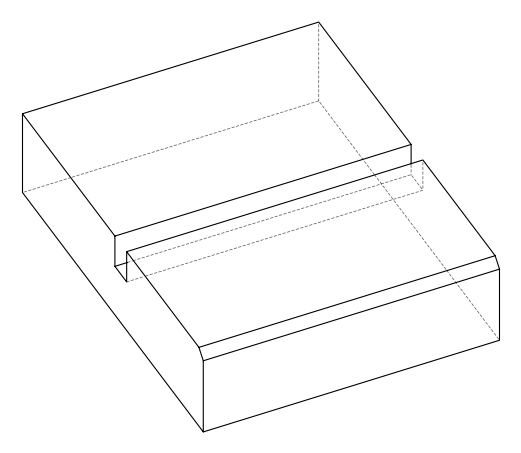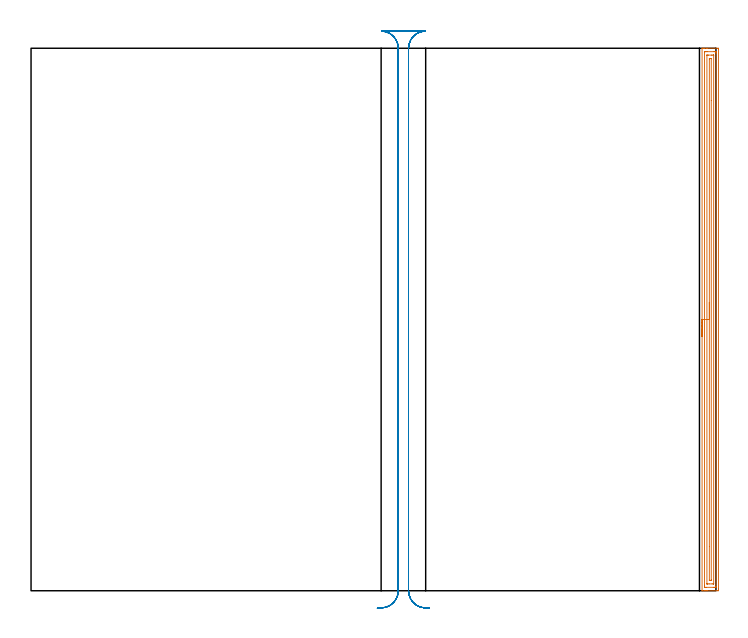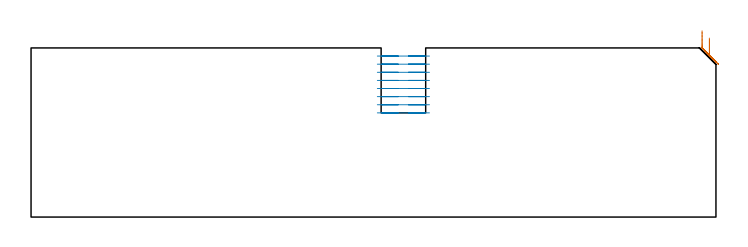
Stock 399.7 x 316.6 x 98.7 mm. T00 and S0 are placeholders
(PLAN: 2 operations, 1 tool changes, 22 min)
(1 AREA_MILL | FG_CHAMFER_SURFACE | UGT0205_001 | 10.33 min | 14587 mm3)
(2 MILL_RECTANGULAR_SLOT | SLOT_RECTANGULAR | UGT0201_094 | Follow Part, ap 5, ae 75% | 11.72 min | 311978 mm3)
(TOOL UGT0205_001 | Chamfer Mill 20 x 3 x 45 deg. | D20 FL50 Z2)
(TOOL UGT0201_094 | End mill 20 mm | D20 FL38 Z4)
(OP 1 AREA_MILL)
G17 G21 G94 G90
T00 M6
G54
G17 G0 G90 X391.6 Y148.3 S1061 M3
G43 Z108.7 H0
G94 G1 Y148.338 Z107.828 F250.
Y148.452 Z106.963
Y148.641 Z106.112
Y148.903 Z105.28
Y149.237 Z104.474
Y149.64 Z103.7
Y150.109 Z102.964
Y150.64 Z102.272
Y151.229 Z101.629
Y151.872 Z101.04
Y152.564 Z100.508
Y153.3 Z100.04
Y154.074 Z99.637
Y154.88 Z99.303
Y155.712 Z99.041
Y156.564 Z98.852
Y157.428 Z98.738
Y158.3 Z98.7
Y316.428
X391.602 Y316.59 Z98.688
X391.755 Y316.598 Z98.538
X391.914 Y316.6 Z98.386
X392.211 Z98.088
X392.887 Z97.408
X394.103 Z96.194
X394.643 Z95.651
X400.792 Z89.506
X401.065 Y316.597 Z89.232
X401.192 Y316.59 Z89.106
X401.199 Y316.461 Z89.099
X401.2 Y315.982 Z89.1
Y1.097
X401.199 Y0.618 Z89.101
X401.196 Y0.207 Z89.102
X401.192 Y0.01 Z89.105
X400.792 Y0. Z89.506
X394.643 Z95.651
X394.103 Z96.194
X393.765 Z96.531
X393.224 Z97.072
X392.887 Z97.408
X391.914 Z98.386
X391.755 Y0.003 Z98.538
X391.602 Y0.01 Z98.689
X391.6 Y0.172 Z98.7
Y158.3
X393.014 Z97.286
X393.015 Y314.064 Z97.285
X393.016 Y314.195 Z97.284
X393.021 Y314.567 Z97.279
X393.376 Y314.591 Z96.924
X393.765 Y314.597 Z96.535
X394.245 Y314.6 Z96.055
X394.643 Z95.657
X398.637 Z91.663
X399.515 Z90.785
X399.708 Y314.598 Z90.592
X399.74 Y314.595 Z90.56
X399.77 Y314.591 Z90.53
X399.779 Y314.553 Z90.521
X399.784 Y314.326 Z90.516
X399.785 Y314.195 Z90.515
X399.786 Y313.431 Z90.514
X399.785 Y2.536 Z90.515
X399.784 Y2.405 Z90.516
X399.779 Y2.033 Z90.521
X399.424 Y2.009 Z90.876
X399.035 Y2.003 Z91.265
X398.555 Y2. Z91.745
X398.157 Z92.143
X394.163 Z96.137
X393.285 Z97.015
X393.092 Y2.002 Z97.208
X393.06 Y2.005 Z97.24
X393.03 Y2.009 Z97.27
X393.021 Y2.047 Z97.279
X393.016 Y2.274 Z97.284
X393.015 Y2.405 Z97.285
X393.014 Y3.169 Z97.286
Y158.3
X394.428 Z95.872
X394.429 Y312.408 Z95.871
X394.431 Y312.517 Z95.869
X394.433 Y312.571 Z95.867
X394.435 Y312.589 Z95.865
X394.46 Y312.595 Z95.84
X394.643 Y312.598 Z95.657
X395.333 Y312.6 Z94.967
X397.09 Z93.21
X397.968 Z92.332
X398.157 Y312.597 Z92.143
X398.345 Y312.592 Z91.955
X398.365 Y312.59 Z91.935
X398.367 Y312.576 Z91.933
X398.37 Y312.539 Z91.93
X398.371 Y312.481 Z91.929
Y312.408
Y4.192
X398.369 Y4.083 Z91.931
X398.367 Y4.029 Z91.933
X398.365 Y4.011 Z91.935
X398.34 Y4.005 Z91.96
X398.157 Y4.002 Z92.143
X397.467 Y4. Z92.833
X395.71 Z94.59
X394.832 Z95.468
X394.643 Y4.003 Z95.657
X394.455 Y4.008 Z95.845
X394.435 Y4.01 Z95.865
X394.433 Y4.024 Z95.867
X394.43 Y4.061 Z95.87
X394.429 Y4.119 Z95.871
Y4.192
X394.428 Y158.3 Z95.872
X395.843 Z94.457
Y310.294
X395.845 Y310.484 Z94.455
X395.847 Y310.552 Z94.453
X395.849 Y310.584 Z94.451
X395.865 Y310.59 Z94.435
X395.971 Y310.593 Z94.329
X396.4 Y310.6 Z93.9
X396.421 Z93.879
X396.828 Y310.596 Z93.472
X396.93 Y310.592 Z93.37
X396.95 Y310.59 Z93.35
X396.952 Y310.576 Z93.348
X396.955 Y310.54 Z93.345
X396.956 Y310.461 Z93.344
X396.957 Y286.067 Z93.343
Y6.306
X396.955 Y6.116 Z93.345
X396.953 Y6.048 Z93.347
X396.951 Y6.016 Z93.349
X396.935 Y6.01 Z93.365
X396.829 Y6.007 Z93.471
X396.4 Y6. Z93.9
X396.379 Z93.921
X395.972 Y6.004 Z94.328
X395.87 Y6.008 Z94.43
X395.85 Y6.01 Z94.45
X395.848 Y6.024 Z94.452
X395.845 Y6.06 Z94.455
X395.844 Y6.139 Z94.456
X395.843 Y25.801 Z94.457
Y158.3
Y159.172 Z94.495
Y160.037 Z94.609
Y160.888 Z94.798
Y161.72 Z95.06
Y162.526 Z95.394
Y163.3 Z95.797
Y164.036 Z96.266
Y164.728 Z96.797
Y165.371 Z97.386
Y165.96 Z98.029
Y166.492 Z98.722
Y166.96 Z99.457
Y167.363 Z100.231
Y167.697 Z101.037
Y167.959 Z101.869
Y168.148 Z102.721
Y168.262 Z103.586
Y168.3 Z104.457
G0 Z108.7
M5
M2
(OP 2 MILL_RECTANGULAR_SLOT)
G17 G21 G94 G90
T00 M6
G54
G17 G0 G90 X232.517 Y-10.202 S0 M3
G43 Z108.7 H0
Z93.962
G94 G1 X229.526 Y-9.97 F250.
G2 X220.3 Y0. R10. F500.
G1 Y316.6
G2 X229.853 Y326.59 R10.
G1 Y326.6
X204.747
Y326.59
G2 X214.3 Y316.6 R10.
G1 Y0.
G2 X205.074 Y-9.97 R10.
G1 X202.083 Y-10.202 F250.
G0 X232.517 Z89.225
G1 X229.526 Y-9.97
G2 X220.3 Y0. R10. F500.
G1 Y316.6
G2 X229.853 Y326.59 R10.
G1 Y326.6
X204.747
Y326.59
G2 X214.3 Y316.6 R10.
G1 Y0.
G2 X205.074 Y-9.97 R10.
G1 X202.083 Y-10.202 F250.
G0 X232.517 Z84.487
G1 X229.526 Y-9.97
G2 X220.3 Y0. R10. F500.
G1 Y316.6
G2 X229.853 Y326.59 R10.
G1 Y326.6
X204.747
Y326.59
G2 X214.3 Y316.6 R10.
G1 Y0.
G2 X205.074 Y-9.97 R10.
G1 X202.083 Y-10.202 F250.
G0 X232.517 Z79.75
G1 X229.526 Y-9.97
G2 X220.3 Y0. R10. F500.
G1 Y316.6
G2 X229.853 Y326.59 R10.
G1 Y326.6
X204.747
Y326.59
G2 X214.3 Y316.6 R10.
G1 Y0.
G2 X205.074 Y-9.97 R10.
G1 X202.083 Y-10.202 F250.
G0 X232.517 Z75.012
G1 X229.526 Y-9.97
G2 X220.3 Y0. R10. F500.
G1 Y316.6
G2 X229.853 Y326.59 R10.
G1 Y326.6
X204.747
Y326.59
G2 X214.3 Y316.6 R10.
G1 Y0.
G2 X205.074 Y-9.97 R10.
G1 X202.083 Y-10.202 F250.
G0 X232.517 Z70.275
G1 X229.526 Y-9.97
G2 X220.3 Y0. R10. F500.
G1 Y316.6
G2 X229.853 Y326.59 R10.
G1 Y326.6
X204.747
Y326.59
G2 X214.3 Y316.6 R10.
G1 Y0.
G2 X205.074 Y-9.97 R10.
G1 X202.083 Y-10.202 F250.
G0 X232.517 Z65.537
G1 X229.526 Y-9.97
G2 X220.3 Y0. R10. F500.
G1 Y316.6
G2 X229.853 Y326.59 R10.
G1 Y326.6
X204.747
Y326.59
G2 X214.3 Y316.6 R10.
G1 Y0.
G2 X205.074 Y-9.97 R10.
G1 X202.083 Y-10.202 F250.
G0 X232.517 Z60.8
G1 X229.526 Y-9.97
G2 X220.3 Y0. R10. F500.
G1 Y316.6
G2 X229.853 Y326.59 R10.
G1 Y326.6
X204.747
Y326.59
G2 X214.3 Y316.6 R10.
G1 Y0.
G2 X205.074 Y-9.97 R10.
G1 X202.083 Y-10.202 F250.
G0 Z108.7
M5
M2
